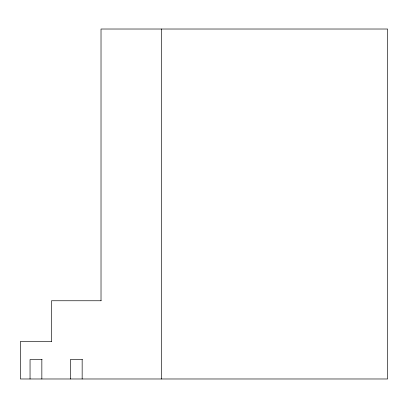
<?xml version="1.0" encoding="UTF-8"?>
<svg xmlns="http://www.w3.org/2000/svg" width="408" height="408" viewBox="0 0 408 408"><rect width="100%" height="100%" fill="white"/><g stroke="black" fill="none" stroke-linecap="round" stroke-linejoin="round"><path stroke-width="0.61" d="M101.133 300.757L51.495 300.757L51.495 341.455M51.581 341.455L20.4 341.455L20.4 378.981L387.6 378.981L387.6 29.019L101.021 29.019L101.021 300.757M42.146 359.555L30.049 359.555L30.049 378.981M82.457 359.555L70.36 359.555L70.36 378.981M161.696 29.019L161.696 378.981M82.156 359.555L82.156 378.981M41.846 359.555L41.846 378.981"/></g></svg>
